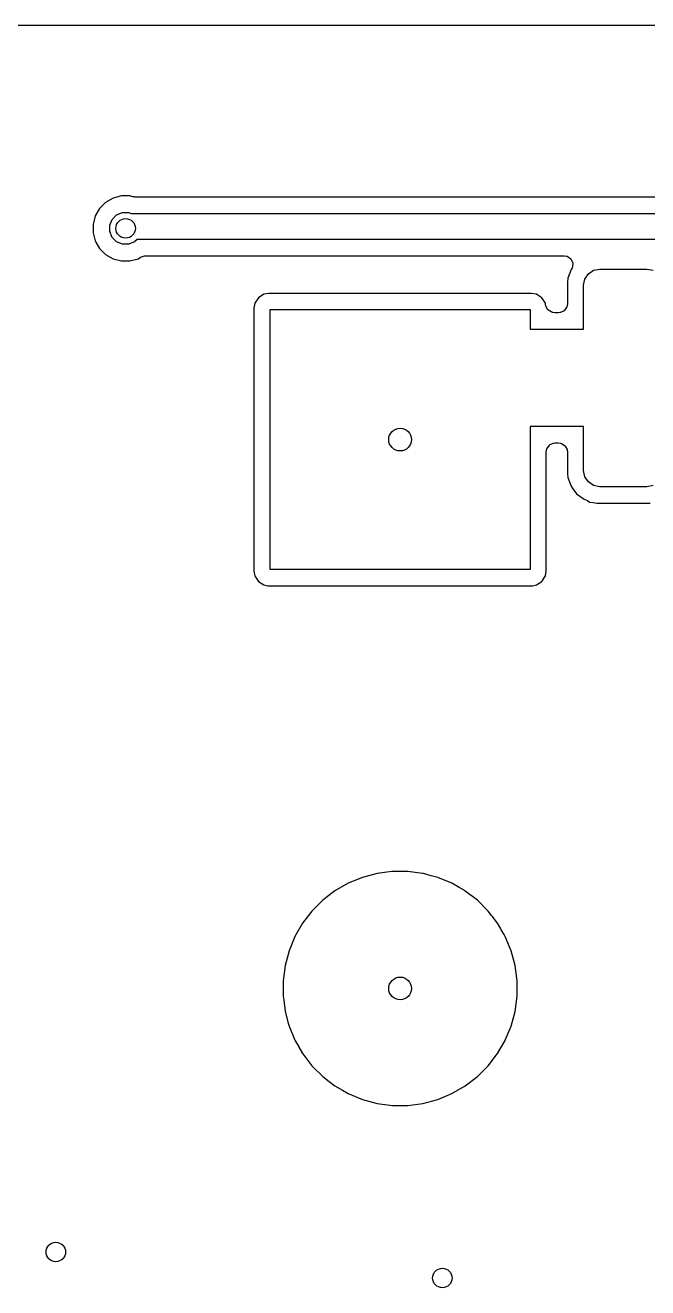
# Model space of a CAD drawing. Header units: inches. Extents: x 0.01 to 5.35, y 0.01 to 3.37.
# Drawn here: x 2.823 to 3.201, y 2.603 to 3.368 of the extents above; entities that cross this region are included whole.
import ezdxf

# ---------------------------------------------------------------- set-up
doc = ezdxf.new("R2010")
doc.units = ezdxf.units.IN
doc.header["$MEASUREMENT"] = 0
doc.layers.add('BLACK', color=250, linetype='CONTINUOUS')

msp = doc.modelspace()

# ---------------------------------------------------------------- linework, layer by layer
at = {"layer": 'BLACK', "linetype": 'CONTINUOUS'}
for p, q in [((0.01724, 3.36817), (5.3429, 3.36817)), ((2.87219, 3.26089), (2.86852, 3.25722)), ((2.87669, 3.26348), (2.87219, 3.26089)), ((2.87219, 3.26089), (2.87219, 3.26089)), ((2.87219, 3.26089), (2.87219, 3.26089)), ((2.8817, 3.26482), (2.87669, 3.26348)), ((2.87669, 3.26348), (2.87669, 3.26348)), ((2.88689, 3.26482), (2.8817, 3.26482)), ((2.88872, 3.26433), (2.88689, 3.26482)), ((2.88689, 3.26482), (2.88689, 3.26482)), ((2.88889, 3.26428), (2.88872, 3.26433)), ((2.88952, 3.26416), (2.88889, 3.26428)), ((2.89015, 3.26408), (2.88952, 3.26416)), ((2.89079, 3.26404), (2.89015, 3.26408)), ((3.48936, 3.26404), (2.89079, 3.26404)), ((2.86545, 3.25093), (2.86459, 3.24771)), ((2.86593, 3.25272), (2.86545, 3.25093)), ((2.86852, 3.25722), (2.86593, 3.25272)), ((2.86593, 3.25272), (2.86593, 3.25272)), ((2.86852, 3.25722), (2.86852, 3.25722)), ((2.86852, 3.25722), (2.86852, 3.25722)), ((2.87464, 3.24704), (2.87611, 3.25059)), ((2.87611, 3.25059), (2.87882, 3.2533)), ((2.87882, 3.2533), (2.88237, 3.25477)), ((2.88237, 3.25477), (2.88621, 3.25477)), ((2.88621, 3.25477), (2.88766, 3.25417)), ((2.88766, 3.25417), (3.49387, 3.25417)), ((2.86459, 3.24771), (2.86459, 3.24252)), ((2.87464, 3.2432), (2.87464, 3.24704)), ((2.87611, 3.23965), (2.87464, 3.2432)), ((2.86459, 3.24252), (2.86593, 3.23751)), ((2.86593, 3.23751), (2.86633, 3.23682)), ((2.86633, 3.23682), (2.86852, 3.23302)), ((2.87882, 3.23693), (2.87611, 3.23965)), ((2.88237, 3.23546), (2.87882, 3.23693)), ((2.88621, 3.23546), (2.88237, 3.23546)), ((2.88976, 3.23693), (2.88621, 3.23546)), ((2.89125, 3.23843), (2.88976, 3.23693)), ((3.49347, 3.23843), (2.89125, 3.23843)), ((2.86852, 3.23302), (2.87219, 3.22935)), ((2.87219, 3.22935), (2.87669, 3.22676)), ((2.8919, 3.22676), (2.89334, 3.22759)), ((2.89334, 3.22759), (2.89451, 3.22808)), ((2.89451, 3.22808), (2.89571, 3.2284)), ((2.89571, 3.2284), (2.89698, 3.22856)), ((2.89698, 3.22856), (3.15002, 3.22856)), ((3.15002, 3.22856), (3.15139, 3.22837)), ((3.15139, 3.22837), (3.15187, 3.22822)), ((3.15187, 3.22822), (3.15419, 3.22674)), ((2.87669, 3.22676), (2.8817, 3.22541)), ((2.8817, 3.22541), (2.8817, 3.22541)), ((2.8817, 3.22541), (2.88689, 3.22541)), ((2.88689, 3.22541), (2.8919, 3.22676)), ((2.88689, 3.22541), (2.88689, 3.22541)), ((3.15422, 3.22021), (3.15224, 3.2149)), ((3.15419, 3.22674), (3.15533, 3.22424)), ((3.15426, 3.22027), (3.15422, 3.22021)), ((3.15486, 3.22132), (3.15426, 3.22027)), ((3.15501, 3.22167), (3.15486, 3.22132)), ((3.15533, 3.22424), (3.15501, 3.22167)), ((3.16473, 3.21763), (3.16793, 3.21976)), ((3.16793, 3.21976), (3.17169, 3.22051)), ((3.17169, 3.22051), (3.20024, 3.22051)), ((3.20024, 3.22051), (3.204, 3.21976)), ((3.15224, 3.2149), (3.15199, 3.21255)), ((3.15199, 3.21255), (3.15199, 3.19954)), ((3.16185, 3.21067), (3.1626, 3.21444)), ((3.1626, 3.21444), (3.16473, 3.21763)), ((2.96804, 3.2052), (2.96478, 3.20302)), ((2.97092, 3.20577), (2.96804, 3.2052)), ((2.96804, 3.2052), (2.96804, 3.2052)), ((2.96804, 3.2052), (2.96804, 3.2052)), ((3.13034, 3.20577), (2.97092, 3.20577)), ((2.97092, 3.20577), (2.97092, 3.20577)), ((2.97092, 3.20577), (2.97092, 3.20577)), ((3.13322, 3.2052), (3.13034, 3.20577)), ((3.13034, 3.20577), (3.13034, 3.20577)), ((3.13034, 3.20577), (3.13034, 3.20577)), ((3.13401, 3.20466), (3.13322, 3.2052)), ((3.13322, 3.2052), (3.13322, 3.2052)), ((3.13322, 3.2052), (3.13322, 3.2052)), ((3.13322, 3.2052), (3.13322, 3.2052)), ((3.13322, 3.2052), (3.13322, 3.2052)), ((3.13648, 3.20302), (3.13401, 3.20466)), ((3.16185, 3.18409), (3.16185, 3.21067)), ((2.9626, 3.19975), (2.96203, 3.19688)), ((2.96203, 3.19688), (2.96203, 3.19688)), ((2.96203, 3.19688), (2.96203, 3.03745)), ((2.96478, 3.20302), (2.9626, 3.19975)), ((2.9626, 3.19975), (2.9626, 3.19975)), ((3.13866, 3.19975), (3.13648, 3.20302)), ((3.13648, 3.20302), (3.13648, 3.20302)), ((3.13884, 3.19884), (3.13866, 3.19975)), ((3.13866, 3.19975), (3.13866, 3.19975)), ((3.13895, 3.19828), (3.13884, 3.19884)), ((3.14005, 3.19603), (3.13895, 3.19828)), ((3.15162, 3.19757), (3.15013, 3.19526)), ((3.15179, 3.19816), (3.15162, 3.19757)), ((3.15199, 3.19954), (3.15179, 3.19816)), ((2.97189, 3.03843), (2.97189, 3.19591)), ((2.97189, 3.19591), (3.12937, 3.19591)), ((3.12937, 3.19591), (3.12937, 3.18409)), ((3.14024, 3.19581), (3.14005, 3.19603)), ((3.14256, 3.19433), (3.14024, 3.19581)), ((3.14315, 3.19415), (3.14256, 3.19433)), ((3.14452, 3.19396), (3.14315, 3.19415)), ((3.14658, 3.19396), (3.14452, 3.19396)), ((3.14762, 3.19407), (3.14658, 3.19396)), ((3.14792, 3.19413), (3.14762, 3.19407)), ((3.15008, 3.19521), (3.14792, 3.19413)), ((3.15013, 3.19526), (3.15008, 3.19521)), ((3.12937, 3.18409), (3.16185, 3.18409)), ((3.16185, 3.12504), (3.12937, 3.12504)), ((3.12937, 3.12504), (3.12937, 3.03843)), ((3.16185, 3.09846), (3.16185, 3.12504)), ((3.1396, 3.11156), (3.14109, 3.11387)), ((3.14109, 3.11387), (3.14114, 3.11392)), ((3.14114, 3.11392), (3.1433, 3.115)), ((3.1433, 3.115), (3.1436, 3.11507)), ((3.1436, 3.11507), (3.14464, 3.11518)), ((3.14464, 3.11518), (3.1464, 3.11518)), ((3.1464, 3.11518), (3.14778, 3.11498)), ((3.14778, 3.11498), (3.14837, 3.11481)), ((3.14837, 3.11481), (3.15068, 3.11332)), ((3.15068, 3.11332), (3.15073, 3.11327)), ((3.15073, 3.11327), (3.15181, 3.11111)), ((3.13923, 3.10959), (3.13943, 3.11097)), ((3.13923, 3.03745), (3.13923, 3.10959)), ((3.13943, 3.11097), (3.1396, 3.11156)), ((3.15181, 3.11111), (3.15188, 3.11081)), ((3.15188, 3.11081), (3.15199, 3.10977)), ((3.15199, 3.10977), (3.15199, 3.09658)), ((3.1626, 3.0947), (3.16185, 3.09846)), ((3.15199, 3.09658), (3.15224, 3.09423)), ((3.15224, 3.09423), (3.15224, 3.09423)), ((3.15224, 3.09423), (3.15422, 3.08892)), ((3.16473, 3.0915), (3.1626, 3.0947)), ((3.16793, 3.08937), (3.16473, 3.0915)), ((3.15422, 3.08892), (3.15422, 3.08892)), ((3.15422, 3.08892), (3.15538, 3.08737)), ((3.15538, 3.08737), (3.15762, 3.08439)), ((3.15762, 3.08439), (3.15762, 3.08439)), ((3.15762, 3.08439), (3.15762, 3.08439)), ((3.15762, 3.08439), (3.16215, 3.08099)), ((3.17169, 3.08862), (3.16793, 3.08937)), ((3.20024, 3.08862), (3.17169, 3.08862)), ((3.204, 3.08937), (3.20024, 3.08862)), ((3.16215, 3.08099), (3.16215, 3.08099)), ((3.16215, 3.08099), (3.1641, 3.08027)), ((3.1641, 3.08027), (3.16549, 3.07922)), ((3.16549, 3.07922), (3.16773, 3.07898)), ((3.16773, 3.07898), (3.16773, 3.07898)), ((3.16773, 3.07898), (3.16773, 3.07898)), ((3.16773, 3.07898), (3.16981, 3.07876)), ((3.16981, 3.07876), (3.20212, 3.07876)), ((2.96203, 3.03745), (2.96203, 3.03745)), ((2.96203, 3.03745), (2.96203, 3.03745)), ((2.96203, 3.03745), (2.9626, 3.03458)), ((3.12937, 3.03843), (2.97189, 3.03843)), ((3.13866, 3.03458), (3.13923, 3.03745)), ((2.9626, 3.03458), (2.9626, 3.03458)), ((2.9626, 3.03458), (2.9626, 3.03458)), ((2.9626, 3.03458), (2.96274, 3.03434)), ((2.96274, 3.03434), (2.96287, 3.03418)), ((2.96287, 3.03418), (2.96478, 3.03131)), ((2.96478, 3.03131), (2.96804, 3.02914)), ((2.96804, 3.02914), (2.96804, 3.02914)), ((2.96804, 3.02914), (2.96804, 3.02914)), ((2.96804, 3.02914), (2.96804, 3.02914)), ((2.96804, 3.02914), (2.96804, 3.02914)), ((2.96804, 3.02914), (2.96804, 3.02913)), ((2.96804, 3.02913), (2.96804, 3.02913)), ((2.96804, 3.02913), (2.96954, 3.02884)), ((2.96954, 3.02884), (2.97062, 3.02862)), ((2.97062, 3.02862), (2.97072, 3.02859)), ((2.97072, 3.02859), (2.97092, 3.02856)), ((2.97092, 3.02856), (3.13034, 3.02856)), ((3.13034, 3.02856), (3.1305, 3.02856)), ((3.1305, 3.02856), (3.13081, 3.02866)), ((3.13081, 3.02866), (3.13322, 3.02914)), ((3.13322, 3.02914), (3.13648, 3.03131)), ((3.13648, 3.03131), (3.13866, 3.03458)), ((3.03677, 2.85436), (3.0278, 2.85195)), ((3.04571, 2.85553), (3.03677, 2.85436)), ((3.04574, 2.85554), (3.04571, 2.85553)), ((3.04598, 2.85557), (3.04574, 2.85554)), ((3.05528, 2.85557), (3.04598, 2.85557)), ((3.04598, 2.85557), (3.04598, 2.85557)), ((3.04598, 2.85557), (3.04598, 2.85557)), ((3.05535, 2.85556), (3.05528, 2.85557)), ((3.05528, 2.85557), (3.05528, 2.85557)), ((3.05528, 2.85557), (3.05528, 2.85557)), ((3.06417, 2.8544), (3.05535, 2.85556)), ((3.06449, 2.85438), (3.06417, 2.8544)), ((3.0648, 2.85428), (3.06449, 2.85438)), ((3.06951, 2.85301), (3.0648, 2.85428)), ((3.07346, 2.85195), (3.06951, 2.85301)), ((3.01921, 2.8484), (3.01116, 2.84375)), ((3.0278, 2.85195), (3.01921, 2.8484)), ((3.01921, 2.8484), (3.01921, 2.8484)), ((3.08205, 2.8484), (3.07346, 2.85195)), ((3.08633, 2.84593), (3.08205, 2.8484)), ((3.08205, 2.8484), (3.08205, 2.8484)), ((3.0901, 2.84375), (3.08633, 2.84593)), ((3.08633, 2.84593), (3.08633, 2.84593)), ((3.00379, 2.83809), (2.99722, 2.83152)), ((3.01116, 2.84375), (3.00379, 2.83809)), ((3.00379, 2.83809), (3.00379, 2.83809)), ((3.00379, 2.83809), (3.00379, 2.83809)), ((3.01116, 2.84375), (3.01116, 2.84375)), ((3.09011, 2.84374), (3.0901, 2.84375)), ((3.0901, 2.84375), (3.0901, 2.84375)), ((3.09016, 2.8437), (3.09011, 2.84374)), ((3.09747, 2.83809), (3.09016, 2.8437)), ((3.10404, 2.83152), (3.09747, 2.83809)), ((3.09747, 2.83809), (3.09747, 2.83809)), ((3.09747, 2.83809), (3.09747, 2.83809)), ((3.09747, 2.83809), (3.09747, 2.83809)), ((2.99722, 2.83152), (2.99156, 2.82415)), ((2.99722, 2.83152), (2.99722, 2.83152)), ((2.99722, 2.83152), (2.99722, 2.83152)), ((3.10609, 2.82885), (3.10404, 2.83152)), ((3.10404, 2.83152), (3.10404, 2.83152)), ((3.10404, 2.83152), (3.10404, 2.83152)), ((3.10404, 2.83152), (3.10404, 2.83152)), ((2.99156, 2.82415), (2.98692, 2.8161)), ((2.99156, 2.82415), (2.99156, 2.82415)), ((3.10638, 2.82848), (3.10609, 2.82885)), ((3.1097, 2.82415), (3.10638, 2.82848)), ((3.11142, 2.82116), (3.1097, 2.82415)), ((3.1097, 2.82415), (3.1097, 2.82415)), ((2.98692, 2.8161), (2.98336, 2.80752)), ((2.98692, 2.8161), (2.98692, 2.8161)), ((3.11197, 2.82022), (3.11142, 2.82116)), ((3.1136, 2.81738), (3.11197, 2.82022)), ((3.11426, 2.81624), (3.1136, 2.81738)), ((3.11431, 2.81617), (3.11426, 2.81624)), ((3.11434, 2.81611), (3.11431, 2.81617)), ((3.11435, 2.81609), (3.11434, 2.81611)), ((3.1179, 2.80752), (3.11435, 2.81609)), ((2.98336, 2.80752), (2.98096, 2.79854)), ((3.1203, 2.79854), (3.1179, 2.80752)), ((2.98096, 2.79854), (2.97974, 2.78933)), ((3.12152, 2.78933), (3.1203, 2.79854)), ((2.97974, 2.78933), (2.97974, 2.78004)), ((3.12152, 2.78004), (3.12152, 2.78933)), ((2.97974, 2.78004), (2.97974, 2.78004)), ((2.97974, 2.78004), (2.98007, 2.77759)), ((2.98007, 2.77759), (2.98093, 2.77102)), ((3.1203, 2.77083), (3.12152, 2.78004)), ((2.98093, 2.77102), (2.98096, 2.77083)), ((2.98096, 2.77083), (2.98096, 2.77083)), ((2.98096, 2.77083), (2.98288, 2.76366)), ((3.1179, 2.76185), (3.1203, 2.77083)), ((2.98288, 2.76366), (2.98336, 2.76185)), ((2.98336, 2.76185), (2.98336, 2.76185)), ((2.98336, 2.76185), (2.98692, 2.75327)), ((3.11434, 2.75327), (3.1179, 2.76185)), ((2.98692, 2.75327), (2.98692, 2.75327)), ((2.98692, 2.75327), (2.98923, 2.74926)), ((3.11426, 2.75312), (3.11434, 2.75327)), ((3.11434, 2.75327), (3.11434, 2.75327)), ((3.11434, 2.75327), (3.11434, 2.75327)), ((2.98923, 2.74926), (2.98928, 2.74918)), ((2.98928, 2.74918), (2.99156, 2.74523)), ((3.1097, 2.74522), (3.11426, 2.75312)), ((2.99156, 2.74523), (2.99156, 2.74522)), ((2.99156, 2.74522), (2.99157, 2.74521)), ((2.99157, 2.74521), (2.99161, 2.74516)), ((2.99161, 2.74516), (2.99722, 2.73785)), ((3.10404, 2.73785), (3.1097, 2.74522)), ((2.99722, 2.73785), (2.99722, 2.73785)), ((2.99722, 2.73785), (2.99722, 2.73785)), ((2.99722, 2.73785), (2.99722, 2.73785)), ((2.99722, 2.73785), (3.00379, 2.73128)), ((3.00379, 2.73128), (3.00379, 2.73128)), ((3.00379, 2.73128), (3.00379, 2.73128)), ((3.00379, 2.73128), (3.00379, 2.73128)), ((3.00379, 2.73128), (3.00769, 2.72829)), ((3.0901, 2.72562), (3.09747, 2.73128)), ((3.09747, 2.73128), (3.10404, 2.73785)), ((3.00769, 2.72829), (3.01116, 2.72562)), ((3.01116, 2.72562), (3.01116, 2.72562)), ((3.01116, 2.72562), (3.01563, 2.72304)), ((3.01563, 2.72304), (3.01563, 2.72304)), ((3.01563, 2.72304), (3.01907, 2.72105)), ((3.08205, 2.72097), (3.0901, 2.72562)), ((3.01907, 2.72105), (3.01914, 2.72101)), ((3.01914, 2.72101), (3.0192, 2.72098)), ((3.0192, 2.72098), (3.01923, 2.72097)), ((3.01923, 2.72097), (3.0278, 2.71742)), ((3.0278, 2.71742), (3.03677, 2.71501)), ((3.03677, 2.71501), (3.04598, 2.7138)), ((3.05528, 2.7138), (3.06449, 2.71501)), ((3.06449, 2.71501), (3.07346, 2.71742)), ((3.07346, 2.71742), (3.08205, 2.72097)), ((3.04598, 2.7138), (3.04598, 2.7138)), ((3.04598, 2.7138), (3.05528, 2.7138)), ((3.05528, 2.7138), (3.05528, 2.7138))]:
    msp.add_line(p, q, dxfattribs=at)
at = {"layer": 'BLACK'}
for centre, radius in [((2.88429, 3.24512), 0.00591), ((3.05063, 3.11717), 0.00689), ((3.05063, 2.78469), 0.00689), ((3.05063, 2.78469), 0.00689), ((2.84197, 2.62504), 0.00591), ((3.07622, 2.60929), 0.00591)]:
    msp.add_circle(centre, radius, dxfattribs=at)
at = {"layer": 'WHITE'}
for centre, radius in [((2.88429, 3.24512), 0.00591), ((3.05063, 3.11717), 0.00689), ((2.84197, 2.62504), 0.00591), ((3.07622, 2.60929), 0.00591)]:
    msp.add_circle(centre, radius, dxfattribs=at)

doc.saveas('drawing.dxf')
